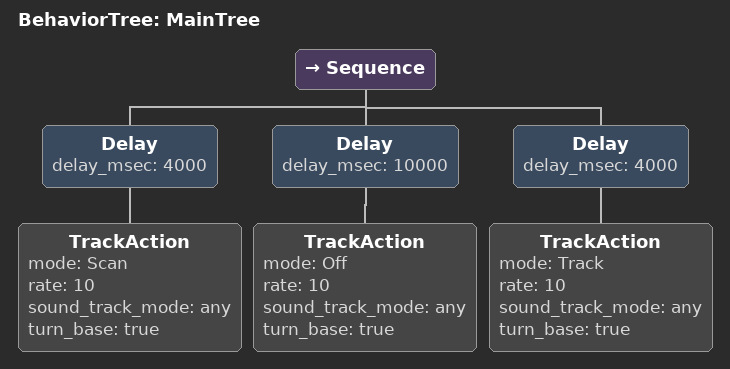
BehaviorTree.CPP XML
<root BTCPP_format="4" main_tree_to_execute="MainTree">
	<BehaviorTree ID="MainTree">
		<Sequence>
			<Delay delay_msec="4000">
        <TrackAction mode="Scan" rate="10" sound_track_mode="any" turn_base="true"/>
			</Delay>
      <Delay delay_msec="10000">
        <TrackAction mode="Off" rate="10" sound_track_mode="any" turn_base="true"/>
      </Delay>
      <Delay delay_msec="4000">
        <TrackAction mode="Track" rate="10" sound_track_mode="any" turn_base="true"/>
      </Delay>
		</Sequence>

	</BehaviorTree>
</root>
